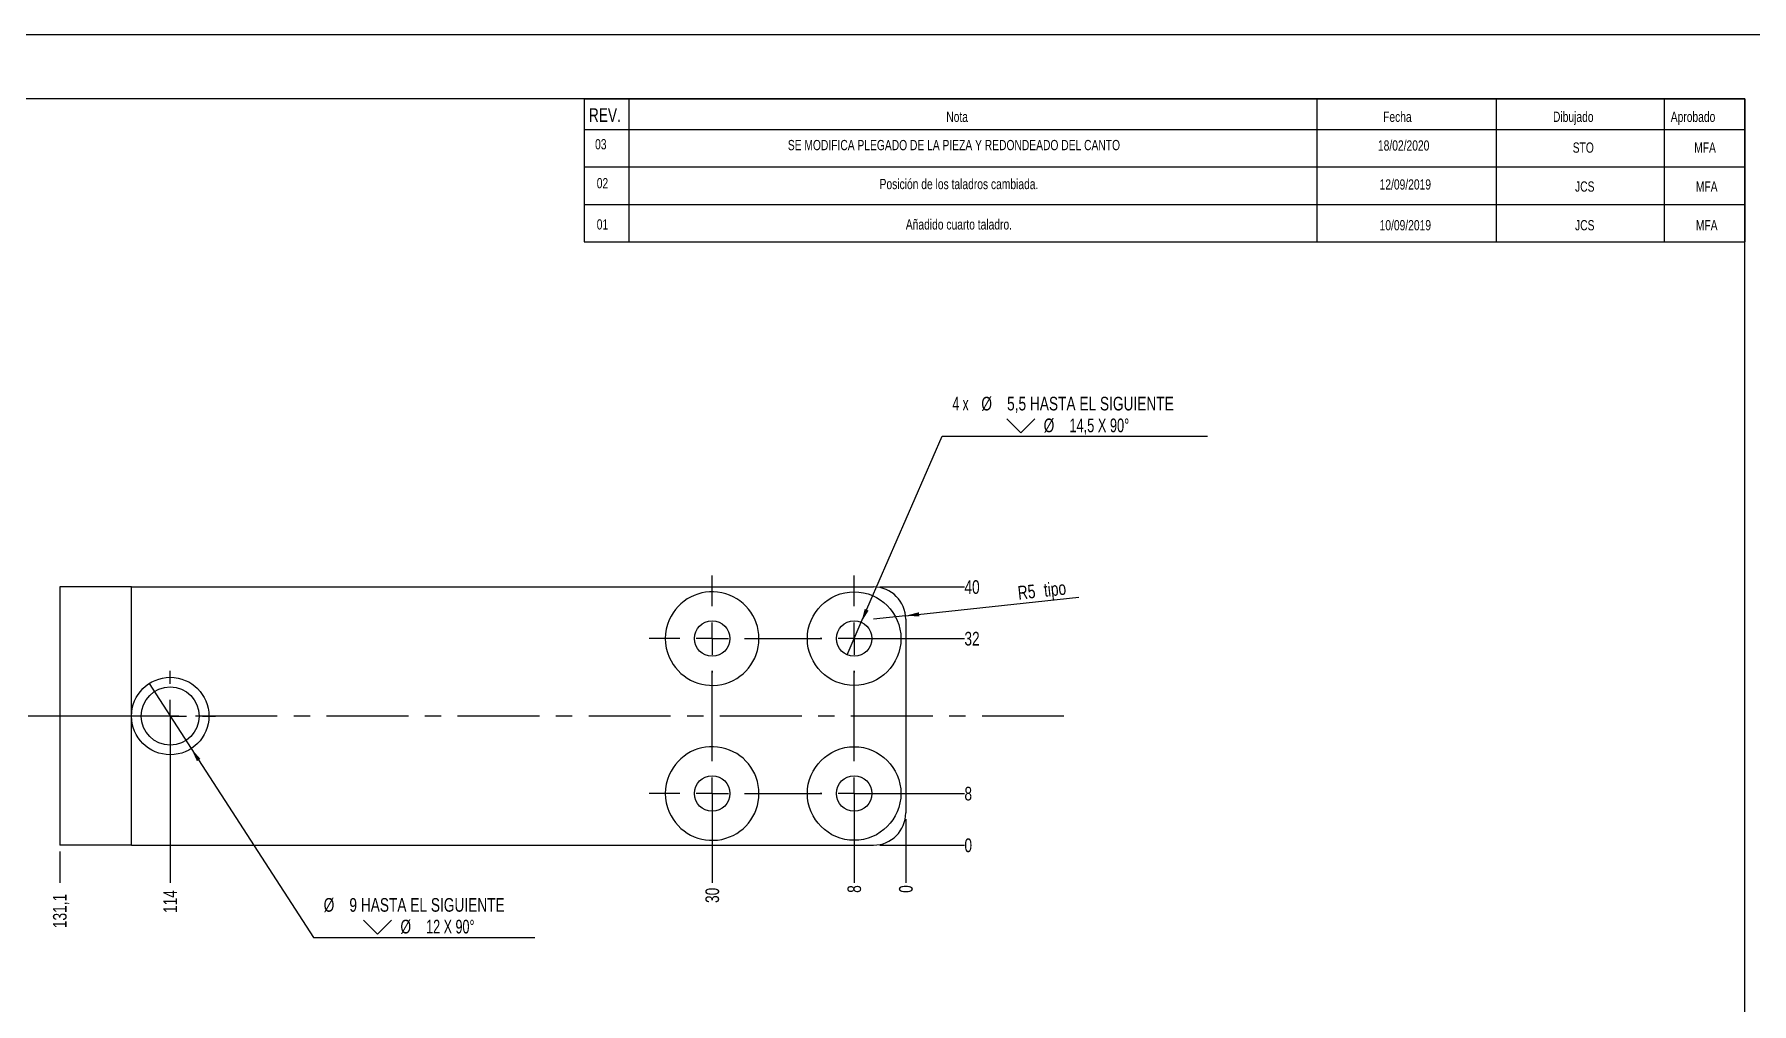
# Model space of a CAD drawing. Extents: x 0 to 2826, y 0 to 813.
# Drawn here: x 144.9 to 411, y 146.9 to 297 of the extents above; entities that cross this region are included whole.
import ezdxf

# ---------------------------------------------------------------- set-up
doc = ezdxf.new("R2010")
doc.units = 0
doc.linetypes.add('CENTERX2', pattern=[20.32, 12.7, -2.54, 2.54, -2.54])
doc.layers.get('0').update_dxf_attribs({"linetype": 'CONTINUOUS'})
doc.layers.add('FORMATO', color=7, linetype='CONTINUOUS')
doc.styles.add('SLDTEXTSTYLE0', font='TXT', dxfattribs={"width": 0.75})
doc.styles.add('SLDTEXTSTYLE2', font='TXT', dxfattribs={"width": 0.6875})
doc.styles.add('SLDTEXTSTYLE3', font='TXT', dxfattribs={"width": 0.666667})
doc.styles.add('SLDTEXTSTYLE4', font='TXT', dxfattribs={"width": 0.7})
doc.dimstyles.new('SLDDIMSTYLE0', dxfattribs={"dimtxt": 2.116667, "dimasz": 2.116667, "dimexe": 0, "dimexo": 0.0625, "dimgap": 0.529167, "dimtad": 0, "dimtih": 1, "dimtoh": 1, "dimdec": 0, "dimrnd": 1e-09, "dimdsep": 46, "dimtxsty": 'SLDTEXTSTYLE0', "dimblk1": 'NONE', "dimblk2": 'NONE', "dimsah": 1, "dimcen": 0.09, "dimadec": 0, "dimazin": 0, "dimtfac": 1, "dimtdec": 0, "dimtofl": 0, "dimtmove": 0, "dimatfit": 3, "dimldrblk": 'NONE', "dimfxl": 1, "dimtolj": 1, "dimtzin": 12, "dimarcsym": 0})
doc.dimstyles.new('SLDDIMSTYLE1', dxfattribs={"dimtxt": 2.116667, "dimasz": 2.116667, "dimexe": 0, "dimexo": 0.0625, "dimgap": 0.529167, "dimtad": 0, "dimtih": 1, "dimtoh": 1, "dimdec": 1, "dimrnd": 1e-09, "dimzin": 12, "dimdsep": 46, "dimtxsty": 'SLDTEXTSTYLE0', "dimblk1": 'NONE', "dimblk2": 'NONE', "dimsah": 1, "dimcen": 0.09, "dimadec": 0, "dimazin": 0, "dimtfac": 1, "dimtdec": 1, "dimtofl": 0, "dimtmove": 0, "dimatfit": 3, "dimldrblk": 'NONE', "dimfxl": 1, "dimtolj": 1, "dimtzin": 12, "dimarcsym": 0})
doc.dimstyles.new('SLDDIMSTYLE4', dxfattribs={"dimtxt": 2.116667, "dimasz": 2.116667, "dimexe": 0, "dimexo": 0.0625, "dimgap": 0.529167, "dimtad": 1, "dimdec": 1, "dimrnd": 1e-09, "dimzin": 12, "dimdsep": 46, "dimtxsty": 'SLDTEXTSTYLE0', "dimsah": 1, "dimcen": 0, "dimadec": 0, "dimazin": 0, "dimtfac": 1, "dimtdec": 1, "dimtofl": 0, "dimtmove": 0, "dimatfit": 3, "dimfxl": 1, "dimtolj": 1, "dimtzin": 12, "dimarcsym": 0})
doc.dimstyles.new('SLDDIMSTYLE5', dxfattribs={"dimtxt": 2.116667, "dimasz": 2.116667, "dimexe": 0, "dimexo": 0.0625, "dimgap": 0.529167, "dimtad": 0, "dimtih": 1, "dimtoh": 1, "dimdec": 6, "dimrnd": 1e-09, "dimzin": 12, "dimdsep": 46, "dimtxsty": 'SLDTEXTSTYLE0', "dimblk1": 'NONE', "dimsah": 1, "dimcen": 0, "dimadec": 0, "dimazin": 0, "dimtfac": 1, "dimtdec": 1, "dimtmove": 0, "dimatfit": 3, "dimldrblk": 'NONE', "dimfxl": 1, "dimtolj": 1, "dimtzin": 12, "dimarcsym": 0})
doc.dimstyles.new('SLDDIMSTYLE6', dxfattribs={"dimtxt": 2.116667, "dimasz": 2.116667, "dimexe": 0, "dimexo": 0.0625, "dimgap": 0.529167, "dimtad": 0, "dimtih": 1, "dimtoh": 1, "dimdec": 1, "dimrnd": 1e-09, "dimzin": 12, "dimdsep": 46, "dimtxsty": 'SLDTEXTSTYLE0', "dimblk1": 'NONE', "dimsah": 1, "dimcen": 0, "dimadec": 0, "dimazin": 0, "dimtfac": 1, "dimtdec": 1, "dimtmove": 0, "dimatfit": 3, "dimldrblk": 'NONE', "dimfxl": 1, "dimtolj": 1, "dimtzin": 12, "dimarcsym": 0})

# ---------------------------------------------------------------- blocks, each defined once
blk = doc.blocks.new('_D_11')
at = {"layer": 'FORMATO', "color": 52, "transparency": 16777216}
blk.add_line((279.95, 175.41), (279.95, 165.58), dxfattribs=at)
at = {"layer": 'FORMATO', "color": 52, "transparency": 16777216, "insert": (278.9, 164.02), "char_height": 2.12, "attachment_point": 1, "rotation": 90, "style": 'SLDTEXTSTYLE0'}
blk.add_mtext('0', dxfattribs=at)
blk = doc.blocks.new('_NONE')
blk = doc.blocks.new('_D_12')
at = {"layer": 'FORMATO', "color": 52, "transparency": 16777216}
blk.add_line((271.95, 178.41), (271.95, 165.58), dxfattribs=at)
at = {"layer": 'FORMATO', "color": 52, "transparency": 16777216, "insert": (270.9, 164.02), "char_height": 2.12, "attachment_point": 1, "rotation": 90, "style": 'SLDTEXTSTYLE0'}
blk.add_mtext('8', dxfattribs=at)
blk = doc.blocks.new('_D_13')
at = {"layer": 'FORMATO', "color": 52, "transparency": 16777216}
blk.add_line((249.95, 178.41), (249.95, 165.58), dxfattribs=at)
at = {"layer": 'FORMATO', "color": 52, "transparency": 16777216, "insert": (248.9, 162.45), "char_height": 2.117, "attachment_point": 1, "rotation": 90, "style": 'SLDTEXTSTYLE0'}
blk.add_mtext('30', dxfattribs=at)
blk = doc.blocks.new('_D_14')
at = {"layer": 'FORMATO', "color": 52, "transparency": 16777216}
blk.add_line((165.95, 190.41), (165.95, 165.58), dxfattribs=at)
at = {"layer": 'FORMATO', "color": 52, "transparency": 16777216, "insert": (164.9, 160.89), "char_height": 2.117, "attachment_point": 1, "rotation": 90, "style": 'SLDTEXTSTYLE0'}
blk.add_mtext('114', dxfattribs=at)
blk = doc.blocks.new('_D_15')
at = {"layer": 'FORMATO', "color": 7, "transparency": 16777216}
blk.add_line((148.83, 170.41), (148.83, 165.58), dxfattribs=at)
at = {"layer": 'FORMATO', "color": 7, "transparency": 16777216, "insert": (147.78, 158.55), "char_height": 2.117, "attachment_point": 1, "rotation": 90, "style": 'SLDTEXTSTYLE0'}
blk.add_mtext('131,1', dxfattribs=at)
blk = doc.blocks.new('_D_16')
at = {"layer": 'FORMATO', "color": 52, "transparency": 16777216}
blk.add_line((275.95, 171.41), (289.04, 171.41), dxfattribs=at)
at = {"layer": 'FORMATO', "color": 52, "transparency": 16777216, "insert": (289.04, 172.45), "char_height": 2.12, "attachment_point": 1, "style": 'SLDTEXTSTYLE0'}
blk.add_mtext('0', dxfattribs=at)
blk = doc.blocks.new('_D_17')
at = {"layer": 'FORMATO', "color": 52, "transparency": 16777216}
blk.add_line((272.95, 179.41), (289.04, 179.41), dxfattribs=at)
at = {"layer": 'FORMATO', "color": 52, "transparency": 16777216, "insert": (289.04, 180.45), "char_height": 2.12, "attachment_point": 1, "style": 'SLDTEXTSTYLE0'}
blk.add_mtext('8', dxfattribs=at)
blk = doc.blocks.new('_D_18')
at = {"layer": 'FORMATO', "color": 52, "transparency": 16777216}
blk.add_line((164.95, 191.41), (143.95, 191.41), dxfattribs=at)
at = {"layer": 'FORMATO', "color": 52, "transparency": 16777216, "insert": (140.82, 192.45), "char_height": 2.117, "attachment_point": 1, "style": 'SLDTEXTSTYLE0'}
blk.add_mtext('20', dxfattribs=at)
blk = doc.blocks.new('_D_19')
at = {"layer": 'FORMATO', "color": 52, "transparency": 16777216}
blk.add_line((272.95, 203.41), (289.04, 203.41), dxfattribs=at)
at = {"layer": 'FORMATO', "color": 52, "transparency": 16777216, "insert": (289.04, 204.45), "char_height": 2.117, "attachment_point": 1, "style": 'SLDTEXTSTYLE0'}
blk.add_mtext('32', dxfattribs=at)
blk = doc.blocks.new('_D_20')
at = {"layer": 'FORMATO', "color": 52, "transparency": 16777216}
blk.add_line((275.95, 211.41), (289.04, 211.41), dxfattribs=at)
at = {"layer": 'FORMATO', "color": 52, "transparency": 16777216, "insert": (289.04, 212.45), "char_height": 2.117, "attachment_point": 1, "style": 'SLDTEXTSTYLE0'}
blk.add_mtext('40', dxfattribs=at)
blk = doc.blocks.new('_D_21')
at = {"layer": 'FORMATO', "color": 52, "transparency": 16777216}
for q in [(306.79, 209.82), (274.95, 206.41)]:
    blk.add_line((279.92, 206.94), q, dxfattribs=at)
blk.add_solid([(279.92, 206.94), (282.06, 206.84), (281.99, 207.49)], dxfattribs=at)
at = {"layer": 'FORMATO', "color": 52, "transparency": 16777216, "char_height": 2.117, "attachment_point": 1, "rotation": 6.1198, "style": 'SLDTEXTSTYLE0'}
for s, insert in [('R5', (297.21, 211.53)), ('tipo', (301.25, 211.97))]:
    blk.add_mtext(s, dxfattribs=dict(at, insert=insert))
blk = doc.blocks.new('SW_SYMBOL_HOLE_SINK')
at = {"layer": 'FORMATO', "color": 0}
for p, q in [((0, 875), (800, 75)), ((800, 75), (1600, 875))]:
    blk.add_line(p, q, dxfattribs=at)
blk = doc.blocks.new('_D_22')
at = {"layer": 'FORMATO', "transparency": 16777216}
for p, q in [((162.69, 196.44), (169.21, 186.37)), ((169.21, 186.37), (188.14, 157.12)), ((188.14, 157.12), (222.45, 157.12))]:
    blk.add_line(p, q, dxfattribs=at)
blk.add_solid([(169.21, 186.37), (170.09, 184.42), (170.63, 184.77)], dxfattribs=at)
at = {"layer": 'FORMATO', "transparency": 16777216, "xscale": 0.0027037109375, "yscale": 0.0027037109375, "zscale": 0.0027037109375}
blk.add_blockref('SW_SYMBOL_HOLE_SINK', (195.91, 157.41), dxfattribs=at)
at = {"layer": 'FORMATO', "transparency": 16777216, "attachment_point": 1}
for s, insert, char_height, style in [('%%c', (189.73, 163.21), 2.117, 'SLDTEXTSTYLE0'), ('9 HASTA EL SIGUIENTE', (193.72, 163.21), 2.1167, 'SLDTEXTSTYLE0'), ('%%c', (201.63, 159.85), 2.117, 'SLDTEXTSTYLE0'), ('12 X 90°', (205.62, 159.85), 2.117, 'SLDTEXTSTYLE2')]:
    blk.add_mtext(s, dxfattribs=dict(at, insert=insert, char_height=char_height, style=style))
blk = doc.blocks.new('_D_23')
at = {"layer": 'FORMATO', "transparency": 16777216}
for p, q in [((273.05, 205.93), (285.59, 234.76)), ((285.59, 234.76), (326.73, 234.76)), ((270.85, 200.88), (273.05, 205.93))]:
    blk.add_line(p, q, dxfattribs=at)
blk.add_solid([(273.05, 205.93), (274.19, 207.74), (273.59, 208)], dxfattribs=at)
at = {"layer": 'FORMATO', "transparency": 16777216, "xscale": 0.0027037109375, "yscale": 0.0027037109375, "zscale": 0.0027037109375}
blk.add_blockref('SW_SYMBOL_HOLE_SINK', (295.61, 235.06), dxfattribs=at)
at = {"layer": 'FORMATO', "transparency": 16777216, "attachment_point": 1}
for s, insert, char_height, style in [('4 x', (287.18, 240.86), 2.117, 'SLDTEXTSTYLE3'), ('%%c', (291.66, 240.86), 2.117, 'SLDTEXTSTYLE0'), ('5,5 HASTA EL SIGUIENTE', (295.65, 240.86), 2.1167, 'SLDTEXTSTYLE0'), ('%%c', (301.32, 237.49), 2.117, 'SLDTEXTSTYLE0'), ('14,5 X 90°', (305.31, 237.49), 2.117, 'SLDTEXTSTYLE4')]:
    blk.add_mtext(s, dxfattribs=dict(at, insert=insert, char_height=char_height, style=style))
blk = doc.blocks.new('SW_CENTERMARKSYMBOL_0')
at = {"layer": 'FORMATO', "color": 0}
for p, q in [((0, 5), (0, 5.25)), ((-5, 0), (-5.25, 0)), ((0, 0), (-2.5, 0)), ((0, 0), (0, 2.5)), ((0, 0), (0, -2.5)), ((0, 0), (2.5, 0)), ((5, 0), (5.25, 0)), ((0, -5), (0, -5.25))]:
    blk.add_line(p, q, dxfattribs=at)
blk = doc.blocks.new('SW_CENTERMARKSYMBOL_1')
at = {"layer": 'FORMATO', "color": 0}
for p, q in [((0, 5), (0, 5.25)), ((-5, 0), (-5.25, 0)), ((0, 0), (-2.5, 0)), ((0, 0), (0, 2.5)), ((0, 0), (0, -2.5)), ((0, 0), (2.5, 0)), ((5, 0), (5.25, 0)), ((0, -5), (0, -5.25))]:
    blk.add_line(p, q, dxfattribs=at)
blk = doc.blocks.new('SW_CENTERMARKSYMBOL_2')
at = {"layer": 'FORMATO', "color": 0}
for p, q in [((0, 5), (0, 5.25)), ((-5, 0), (-5.25, 0)), ((0, 0), (-2.5, 0)), ((0, 0), (0, 2.5)), ((0, 0), (0, -2.5)), ((0, 0), (2.5, 0)), ((5, 0), (5.25, 0)), ((0, -5), (0, -5.25))]:
    blk.add_line(p, q, dxfattribs=at)
blk = doc.blocks.new('SW_CENTERMARKSYMBOL_3')
at = {"layer": 'FORMATO', "color": 0}
for p, q in [((0, 5), (0, 5.25)), ((-5, 0), (-5.25, 0)), ((0, 0), (-2.5, 0)), ((0, 0), (0, 2.5)), ((0, 0), (0, -2.5)), ((0, 0), (2.5, 0)), ((5, 0), (5.25, 0)), ((0, -5), (0, -5.25))]:
    blk.add_line(p, q, dxfattribs=at)
blk = doc.blocks.new('SW_CENTERMARKSYMBOL_4')
at = {"layer": 'FORMATO', "color": 0}
for p, q in [((0, 5), (0, 7)), ((-5, 0), (-7, 0)), ((0, 0), (-2.5, 0)), ((0, 0), (0, 2.5)), ((0, 0), (0, -2.5)), ((0, 0), (2.5, 0)), ((5, 0), (7, 0)), ((0, -5), (0, -7))]:
    blk.add_line(p, q, dxfattribs=at)
blk = doc.blocks.new('SW_CENTERMARKSYMBOL_5')
at = {"layer": 'FORMATO', "color": 0}
for p, q in [((0, 5), (0, 9.75)), ((22, 5), (22, 9.75)), ((-5, 0), (-9.75, 0)), ((0, 0), (-2.5, 0)), ((0, 0), (0, 2.5)), ((0, 0), (0, -2.5)), ((0, 0), (2.5, 0)), ((5, 0), (17, 0)), ((22, 0), (19.5, 0)), ((22, 0), (22, 2.5)), ((22, 0), (22, -2.5)), ((22, 0), (24.5, 0)), ((27, 0), (31.75, 0)), ((0, -19), (0, -5)), ((22, -19), (22, -5)), ((0, -24), (0, -21.5)), ((22, -24), (22, -21.5)), ((-5, -24), (-9.75, -24)), ((0, -24), (-2.5, -24)), ((0, -24), (0, -26.5)), ((0, -24), (2.5, -24)), ((5, -24), (17, -24)), ((22, -24), (19.5, -24)), ((22, -24), (22, -26.5)), ((22, -24), (24.5, -24)), ((27, -24), (31.75, -24)), ((0, -29), (0, -33.75)), ((22, -29), (22, -33.75))]:
    blk.add_line(p, q, dxfattribs=at)

msp = doc.modelspace()

# ---------------------------------------------------------------- linework, layer by layer
at = {"color": 7, "linetype": 'Continuous'}
for p, q in [((0, 297), (420, 297)), ((410, 287), (20, 287)), ((410, 10), (410, 287)), ((148.8255154, 211.4064238), (148.8255154, 171.4064238)), ((149.3255154, 211.4064238), (148.8255154, 211.4064238)), ((159.9498711, 211.4064238), (149.3255154, 211.4064238)), ((159.9498711, 211.4064238), (222.2764434, 211.4064238)), ((159.9498711, 191.4064238), (159.9498711, 211.4064238)), ((222.2764434, 211.4064238), (228.6895448, 211.4064238)), ((228.6895448, 211.4064238), (240.0901757, 211.4064238)), ((240.0901757, 211.4064238), (243.2967264, 211.4064238)), ((243.2967264, 211.4064238), (274.9498711, 211.4064238)), ((279.9498711, 206.4064238), (279.9498711, 176.4064238)), ((159.9498711, 171.4064238), (159.9498711, 191.4064238)), ((149.3255154, 171.4064238), (148.8255154, 171.4064238)), ((159.9498711, 171.4064238), (149.3255154, 171.4064238)), ((159.9498711, 171.4064238), (222.2764434, 171.4064238)), ((222.2764434, 171.4064238), (228.6895448, 171.4064238)), ((228.6895448, 171.4064238), (240.0901757, 171.4064238)), ((240.0901757, 171.4064238), (243.2967264, 171.4064238)), ((243.2967264, 171.4064238), (274.9498711, 171.4064238))]:
    msp.add_line(p, q, dxfattribs=at)
for centre, radius in [((271.9498711, 203.4064238), 7.25), ((249.9498711, 203.4064238), 2.75), ((271.9498711, 203.4064238), 2.75), ((165.9498711, 191.4064238), 6), ((165.9498711, 191.4064238), 4.5), ((271.9498711, 179.4064238), 7.25), ((249.9498711, 179.4064238), 2.75), ((271.9498711, 179.4064238), 2.75)]:
    msp.add_circle(centre, radius, dxfattribs=at)
for centre, radius, start, end in [((249.9498711, 203.4064238), 7.25, 203.411466021, 156.588533979), ((274.9498711, 206.4064238), 5, 0, 90), ((249.7435583, 203.4064238), 7.0611477, 155.923358328, 204.076641672), ((249.9498711, 179.4064238), 7.25, 203.411466021, 156.588533979), ((249.7435583, 179.4064238), 7.0611477, 155.923358328, 204.076641672), ((274.9498711, 176.4064238), 5, 270, 0)]:
    msp.add_arc(centre, radius, start, end, dxfattribs=at)
at = {"layer": 'FORMATO'}
for p, q in [((230.0914672, 287), (410, 287)), ((230.0914672, 287), (230.0914672, 264.8655853)), ((237.033566, 287), (237.033566, 264.8655853)), ((343.6570514, 287), (343.6570514, 264.8655853)), ((371.4622379, 287), (371.4622379, 264.8655853)), ((397.5127429, 287), (397.5127429, 264.8655853)), ((410, 287), (410, 264.8655853)), ((230.0914672, 282.2655853), (410, 282.2655853)), ((230.0914672, 276.4655853), (410, 276.4655853)), ((230.0914672, 270.6655853), (410, 270.6655853)), ((230.0914672, 264.8655853), (410, 264.8655853))]:
    msp.add_line(p, q, dxfattribs=at)
at = {"layer": 'FORMATO', "color": 52, "linetype": 'CENTERX2'}
msp.add_line((304.4684659, 191.4064238), (151.5982862, 191.4064238), dxfattribs=at)

# ---------------------------------------------------------------- block references
at = {"layer": 'FORMATO', "color": 52}
for name, p in [('SW_CENTERMARKSYMBOL_5', (249.9498711, 203.4064238)), ('SW_CENTERMARKSYMBOL_0', (249.9498711, 203.4064238)), ('SW_CENTERMARKSYMBOL_3', (271.9498711, 203.4064238)), ('SW_CENTERMARKSYMBOL_4', (165.9498711, 191.4064238)), ('SW_CENTERMARKSYMBOL_1', (249.9498711, 179.4064238)), ('SW_CENTERMARKSYMBOL_2', (271.9498711, 179.4064238))]:
    msp.add_blockref(name, p, dxfattribs=at)

# ---------------------------------------------------------------- texts
at = {"layer": 'FORMATO', "style": 'SLDTEXTSTYLE0'}
for s, insert, char_height, attachment_point in [('REV.', (230.8356964, 285.5521402), 2.11666667, 1), ('Nota', (286.2243836, 285.0258187), 1.5875, 1), ('Fecha', (353.9264063, 285.0258187), 1.5875, 1), ('Dibujado', (380.2608472, 285.0258187), 1.5875, 1), ('Aprobado', (398.510071, 285.0258187), 1.5875, 1), ('03', (232.685408, 280.7740943), 1.5875, 2), ('SE MODIFICA PLEGADO DE LA PIEZA Y REDONDEADO DEL CANTO', (287.4154269, 280.6438198), 1.5875, 2), ('18/02/2020', (357.113714, 280.5787588), 1.5875, 2), ('STO', (384.9494497, 280.252996), 1.5875, 2), ('MFA', (403.8240093, 280.252996), 1.5875, 2), ('02', (232.9432214, 274.7423679), 1.5875, 2), ('Posición de los taladros cambiada.', (288.1956089, 274.6120933), 1.5875, 2), ('12/09/2019', (357.3715275, 274.5470323), 1.5875, 2), ('JCS', (385.1839286, 274.2212695), 1.5875, 2), ('MFA', (404.0818227, 274.2212695), 1.5875, 2), ('01', (232.9432214, 268.3584477), 1.5875, 2), ('Añadido cuarto taladro.', (288.187708, 268.3584477), 1.5875, 2), ('10/09/2019', (357.3715275, 268.2312268), 1.5875, 2), ('JCS', (385.1839286, 268.2312268), 1.5875, 2), ('MFA', (404.0818227, 268.2312268), 1.5875, 2)]:
    msp.add_mtext(s, dxfattribs=dict(at, insert=insert, char_height=char_height, attachment_point=attachment_point))

# ---------------------------------------------------------------- dimensions: what is measured, and where the dimension line sits
at = {"layer": 'FORMATO'}
for p1, p2, text, dimstyle, picture, middle in [((270.8528003, 200.8847308), (273.0469418, 205.9281168), '4 x <> HASTA EL SIGUIENTE\\P{\\fGDT;w}%%c 14.5 X 90°\\P', 'SLDDIMSTYLE6', '_D_23', (306.9552737, 238.127924)), ((162.6899058, 196.4435486), (169.2098363, 186.369299), '<> HASTA EL SIGUIENTE\\P{\\fGDT;w}%%c 12 X 90°\\P', 'SLDDIMSTYLE5', '_D_22', (206.0908899, 160.4822777))]:
    dim = msp.add_diameter_dim_2p(p1=p1, p2=p2, text=text, dimstyle=dimstyle, dxfattribs=at)
    dim.commit()
    dim.dimension.update_dxf_attribs({"geometry": picture, "text_midpoint": middle, "dimtype": 163})
at = {"layer": 'FORMATO', "color": 52}
dim = msp.add_radius_dim(center=(274.9498711, 206.4064238), mpoint=(279.9213767, 206.9394642), text='<> tipo', dimstyle='SLDDIMSTYLE4', dxfattribs=at)
dim.commit()
dim.dimension.update_dxf_attribs({"geometry": '_D_21', "text_midpoint": (302.1948237, 209.3276122), "dimtype": 164})
for feature_location, offset, dtype, origin, dimstyle, picture, middle in [((274.9498711, 211.4064238), (14.0920873, 0), 0, (274.9498711, 171.4064238), 'SLDDIMSTYLE1', '_D_20', (290.6059399, 211.4064238)), ((271.9498711, 203.4064238), (17.0920873, 0), 0, (274.9498711, 171.4064238), 'SLDDIMSTYLE1', '_D_19', (290.6059399, 203.4064238)), ((165.9498711, 191.4064238), (-22, 0), 0, (274.9498711, 171.4064238), 'SLDDIMSTYLE1', '_D_18', (142.3858896, 191.4064238)), ((165.9498711, 191.4064238), (0, -25.8247919), 1, (279.9498711, 176.4064238), 'SLDDIMSTYLE1', '_D_14', (165.9498711, 163.2356597)), ((249.9498711, 179.4064238), (0, -13.8247919), 1, (279.9498711, 176.4064238), 'SLDDIMSTYLE1', '_D_13', (249.9498711, 164.0176504)), ((271.9498711, 179.4064238), (0, -13.8247919), 1, (279.9498711, 176.4064238), 'SLDDIMSTYLE1', '_D_12', (271.9498711, 164.7996411)), ((271.9498711, 179.4064238), (17.0920873, 0), 0, (274.9498711, 171.4064238), 'SLDDIMSTYLE1', '_D_17', (289.8239491, 179.4064238)), ((279.9498710786, 176.406423791), (0, -10.8247919023), 1, (279.9498710786, 176.406423791), 'SLDDIMSTYLE0', '_D_11', (279.9498710786, 164.7996411264)), ((274.9498710786, 171.406423791), (14.0920872542, 0), 0, (274.9498710786, 171.406423791), 'SLDDIMSTYLE0', '_D_16', (289.8239490951, 171.406423791))]:
    dim = msp.add_ordinate_dim(feature_location=feature_location, offset=offset, dtype=dtype, origin=origin, dimstyle=dimstyle, dxfattribs=at)
    dim.commit()
    dim.dimension.update_dxf_attribs({"geometry": picture, "text_midpoint": middle})
at = {"layer": 'FORMATO', "color": 7}
dim = msp.add_ordinate_dim(feature_location=(148.8255154, 171.4064238), offset=(0, -5.8247919), dtype=1, origin=(279.9498711, 176.4064238), dimstyle='SLDDIMSTYLE1', dxfattribs=at)
dim.commit()
dim.dimension.update_dxf_attribs({"geometry": '_D_15', "text_midpoint": (148.8255154, 162.0636533)})

doc.saveas('drawing.dxf')
